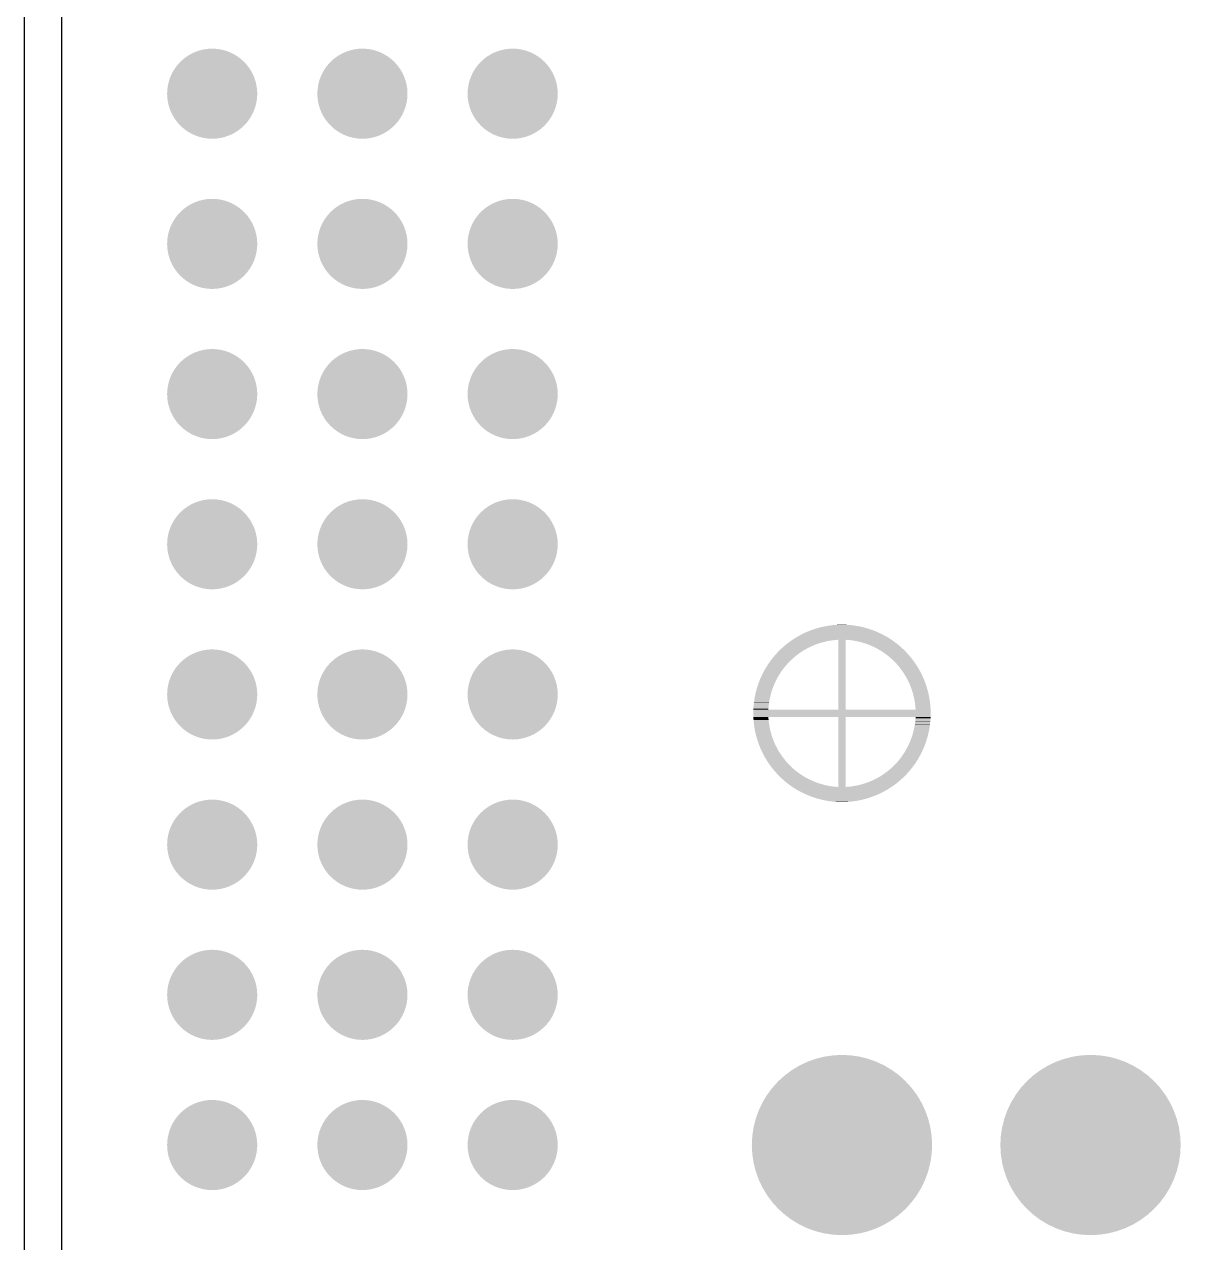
# Model space of a CAD drawing. Extents: x 295 to 953, y 10 to 290.
# Drawn here: x 576.92 to 596.47, y 175.36 to 195.97 of the extents above; entities that cross this region are included whole.
import ezdxf

# ---------------------------------------------------------------- set-up
doc = ezdxf.new("R2010")
doc.units = 0
doc.header["$LTSCALE"] = 5
doc.header["$MEASUREMENT"] = 0
doc.layers.get('0').update_dxf_attribs({"linetype": 'CONTINUOUS', "lineweight": 25})
doc.layers.add('DV-ABPB-A4_IN2', color=3, linetype='CONTINUOUS')

msp = doc.modelspace()

# ---------------------------------------------------------------- linework, layer by layer
at = {"color": 7}
for points, const_width in [([(579.719, 194.793, 1), (580.481, 194.793, 1)], 0.762), ([(582.259, 194.793, 1), (583.021, 194.793, 1)], 0.762), ([(584.799, 194.793, 1), (585.561, 194.793, 1)], 0.762), ([(579.719, 192.253, 1), (580.481, 192.253, 1)], 0.762), ([(582.259, 192.253, 1), (583.021, 192.253, 1)], 0.762), ([(584.799, 192.253, 1), (585.561, 192.253, 1)], 0.762), ([(579.719, 189.713, 1), (580.481, 189.713, 1)], 0.762), ([(582.259, 189.713, 1), (583.021, 189.713, 1)], 0.762), ([(584.799, 189.713, 1), (585.561, 189.713, 1)], 0.762), ([(579.719, 187.173, 1), (580.481, 187.173, 1)], 0.762), ([(582.259, 187.173, 1), (583.021, 187.173, 1)], 0.762), ([(584.799, 187.173, 1), (585.561, 187.173, 1)], 0.762), ([(579.719, 184.633, 1), (580.481, 184.633, 1)], 0.762), ([(582.259, 184.633, 1), (583.021, 184.633, 1)], 0.762), ([(584.799, 184.633, 1), (585.561, 184.633, 1)], 0.762), ([(579.719, 182.093, 1), (580.481, 182.093, 1)], 0.762), ([(582.259, 182.093, 1), (583.021, 182.093, 1)], 0.762), ([(584.799, 182.093, 1), (585.561, 182.093, 1)], 0.762), ([(579.719, 179.553, 1), (580.481, 179.553, 1)], 0.762), ([(582.259, 179.553, 1), (583.021, 179.553, 1)], 0.762), ([(584.799, 179.553, 1), (585.561, 179.553, 1)], 0.762), ([(589.985, 177.013, 1), (591.509, 177.013, 1)], 1.524), ([(594.187, 177.013, 1), (595.711, 177.013, 1)], 1.524), ([(579.719, 177.013, 1), (580.481, 177.013, 1)], 0.762), ([(582.259, 177.013, 1), (583.021, 177.013, 1)], 0.762), ([(584.799, 177.013, 1), (585.561, 177.013, 1)], 0.762)]:
    msp.add_lwpolyline(points, format="xyb", close=True, dxfattribs=dict(at, const_width=const_width))
for points in [[(590.024, 185.627), (590.041, 185.636), (591.471, 185.627), (591.453, 185.636)], [(590.041, 185.636), (590.073, 185.653), (591.453, 185.636), (591.422, 185.653)], [(590.073, 185.653), (590.09, 185.661), (591.422, 185.653), (591.404, 185.661)], [(590.09, 185.661), (590.123, 185.677), (591.404, 185.661), (591.372, 185.677)], [(590.123, 185.677), (590.14, 185.685), (591.372, 185.677), (591.354, 185.685)], [(590.14, 185.685), (590.174, 185.699), (591.354, 185.685), (591.322, 185.699)], [(590.174, 185.699), (590.191, 185.706), (591.322, 185.699), (591.303, 185.706)], [(590.191, 185.706), (590.225, 185.719), (591.303, 185.706), (591.27, 185.719)], [(590.225, 185.719), (590.243, 185.726), (591.27, 185.719), (591.251, 185.726)], [(590.243, 185.726), (590.277, 185.737), (591.251, 185.726), (591.218, 185.737)], [(590.277, 185.737), (590.295, 185.743), (591.218, 185.737), (591.199, 185.743)], [(590.295, 185.743), (590.33, 185.754), (591.199, 185.743), (591.166, 185.754)], [(590.33, 185.754), (590.348, 185.759), (591.166, 185.754), (591.146, 185.759)], [(590.348, 185.759), (590.383, 185.768), (591.146, 185.759), (591.112, 185.768)], [(590.383, 185.768), (590.401, 185.773), (591.112, 185.768), (591.092, 185.773)], [(590.401, 185.773), (590.437, 185.781), (591.092, 185.773), (591.058, 185.781)], [(590.437, 185.781), (590.455, 185.784), (591.058, 185.781), (591.038, 185.784)], [(590.455, 185.784), (590.492, 185.791), (591.038, 185.784), (591.004, 185.791)], [(590.492, 185.791), (590.51, 185.794), (591.004, 185.791), (590.984, 185.794)], [(590.51, 185.794), (590.547, 185.799), (590.984, 185.794), (590.95, 185.799)], [(590.547, 185.799), (590.564, 185.802), (590.95, 185.799), (590.928, 185.802)], [(590.564, 185.802), (590.602, 185.806), (590.928, 185.802), (590.895, 185.806)], [(590.602, 185.806), (590.619, 185.808), (590.895, 185.806), (590.873, 185.808)], [(590.619, 185.808), (590.658, 185.81), (590.873, 185.808), (590.84, 185.81)], [(590.658, 185.81), (590.674, 185.811), (590.84, 185.81), (590.815, 185.811)], [(590.674, 185.811), (590.718, 185.813), (590.815, 185.811), (590.785, 185.813)], [(590.718, 185.813), (590.729, 185.813), (590.785, 185.813), (590.729, 185.813)], [(589.727, 185.413), (589.749, 185.432), (590.161, 185.413), (590.2, 185.432)], [(589.749, 185.432), (589.768, 185.449), (590.2, 185.432), (590.237, 185.449)], [(589.768, 185.449), (589.773, 185.454), (590.237, 185.449), (590.246, 185.454)], [(589.773, 185.454), (589.797, 185.473), (590.246, 185.454), (590.292, 185.473)], [(589.797, 185.473), (589.811, 185.485), (590.292, 185.473), (590.324, 185.485)], [(589.811, 185.485), (589.818, 185.49), (590.324, 185.485), (590.339, 185.49)], [(589.818, 185.49), (589.838, 185.506), (590.339, 185.49), (590.387, 185.506)], [(589.838, 185.506), (589.854, 185.518), (590.387, 185.506), (590.432, 185.518)], [(589.854, 185.518), (589.856, 185.519), (590.432, 185.518), (590.436, 185.519)], [(589.856, 185.519), (589.872, 185.531), (590.436, 185.519), (590.485, 185.531)], [(589.872, 185.531), (589.886, 185.541), (590.485, 185.531), (590.534, 185.541)], [(589.886, 185.541), (589.896, 185.548), (590.534, 185.541), (590.584, 185.548)], [(589.896, 185.548), (589.899, 185.55), (590.584, 185.548), (590.602, 185.55)], [(589.899, 185.55), (589.905, 185.554), (590.602, 185.55), (590.634, 185.554)], [(589.905, 185.554), (589.91, 185.558), (590.634, 185.554), (590.684, 185.558)], [(589.91, 185.558), (589.93, 185.57), (591.584, 185.558), (591.566, 185.57)], [(589.93, 185.57), (589.946, 185.581), (591.566, 185.57), (591.549, 185.581)], [(589.946, 185.581), (589.976, 185.6), (591.549, 185.581), (591.519, 185.6)], [(589.976, 185.6), (589.993, 185.609), (591.519, 185.6), (591.502, 185.609)], [(589.993, 185.609), (590.024, 185.627), (591.502, 185.609), (591.471, 185.627)], [(590.684, 184.377), (590.684, 185.558), (590.811, 184.377), (590.811, 185.558)], [(590.829, 185.556), (590.811, 185.558), (591.586, 185.556), (591.584, 185.558)], [(590.88, 185.552), (590.829, 185.556), (591.592, 185.552), (591.586, 185.556)], [(590.929, 185.546), (590.88, 185.552), (591.602, 185.546), (591.592, 185.552)], [(590.967, 185.539), (590.929, 185.546), (591.611, 185.539), (591.602, 185.546)], [(590.979, 185.537), (590.967, 185.539), (591.614, 185.537), (591.611, 185.539)], [(591.028, 185.527), (590.979, 185.537), (591.628, 185.527), (591.614, 185.537)], [(591.077, 185.515), (591.028, 185.527), (591.645, 185.515), (591.628, 185.527)], [(591.104, 185.507), (591.077, 185.515), (591.656, 185.507), (591.645, 185.515)], [(591.125, 185.5), (591.104, 185.507), (591.664, 185.5), (591.656, 185.507)], [(591.173, 185.484), (591.125, 185.5), (591.684, 185.484), (591.664, 185.5)], [(591.203, 185.473), (591.173, 185.484), (591.699, 185.473), (591.684, 185.484)], [(591.22, 185.466), (591.203, 185.473), (591.707, 185.466), (591.699, 185.473)], [(591.266, 185.446), (591.22, 185.466), (591.73, 185.446), (591.707, 185.466)], [(591.285, 185.437), (591.266, 185.446), (591.741, 185.437), (591.73, 185.446)], [(591.311, 185.424), (591.285, 185.437), (591.755, 185.424), (591.741, 185.437)], [(589.543, 185.207), (589.565, 185.235), (589.88, 185.207), (589.91, 185.235)], [(589.565, 185.235), (589.577, 185.251), (589.91, 185.235), (589.928, 185.251)], [(589.577, 185.251), (589.591, 185.268), (589.928, 185.251), (589.947, 185.268)], [(589.591, 185.268), (589.612, 185.294), (589.947, 185.268), (589.979, 185.294)], [(589.612, 185.294), (589.618, 185.3), (589.979, 185.294), (589.987, 185.3)], [(589.618, 185.3), (589.645, 185.33), (589.987, 185.3), (590.027, 185.33)], [(589.645, 185.33), (589.649, 185.335), (590.027, 185.33), (590.034, 185.335)], [(589.649, 185.335), (589.672, 185.358), (590.034, 185.335), (590.069, 185.358)], [(589.672, 185.358), (589.687, 185.374), (590.069, 185.358), (590.095, 185.374)], [(589.687, 185.374), (589.698, 185.385), (590.095, 185.374), (590.112, 185.385)], [(589.698, 185.385), (589.724, 185.409), (590.112, 185.385), (590.155, 185.409)], [(589.724, 185.409), (589.727, 185.413), (590.155, 185.409), (590.161, 185.413)], [(591.356, 185.4), (591.311, 185.424), (591.781, 185.4), (591.755, 185.424)], [(591.358, 185.399), (591.356, 185.4), (591.782, 185.399), (591.781, 185.4)], [(591.399, 185.375), (591.358, 185.399), (591.806, 185.375), (591.782, 185.399)], [(591.422, 185.361), (591.399, 185.375), (591.821, 185.361), (591.806, 185.375)], [(591.441, 185.348), (591.422, 185.361), (591.833, 185.348), (591.821, 185.361)], [(591.481, 185.32), (591.441, 185.348), (591.859, 185.32), (591.833, 185.348)], [(591.483, 185.319), (591.481, 185.32), (591.86, 185.319), (591.859, 185.32)], [(591.523, 185.288), (591.483, 185.319), (591.887, 185.288), (591.86, 185.319)], [(591.534, 185.279), (591.523, 185.288), (591.895, 185.279), (591.887, 185.288)], [(591.561, 185.256), (591.534, 185.279), (591.913, 185.256), (591.895, 185.279)], [(591.584, 185.236), (591.561, 185.256), (591.93, 185.236), (591.913, 185.256)], [(591.599, 185.223), (591.584, 185.236), (591.94, 185.223), (591.93, 185.236)], [(589.418, 185.007), (589.425, 185.021), (589.713, 185.007), (589.722, 185.021)], [(589.425, 185.021), (589.44, 185.049), (589.722, 185.021), (589.742, 185.049)], [(589.44, 185.049), (589.452, 185.069), (589.742, 185.049), (589.757, 185.069)], [(589.452, 185.069), (589.464, 185.089), (589.757, 185.069), (589.772, 185.089)], [(589.464, 185.089), (589.481, 185.116), (589.772, 185.089), (589.795, 185.116)], [(589.481, 185.116), (589.488, 185.127), (589.795, 185.116), (589.804, 185.127)], [(589.488, 185.127), (589.511, 185.162), (589.804, 185.127), (589.836, 185.162)], [(589.511, 185.162), (589.513, 185.165), (589.836, 185.162), (589.838, 185.165)], [(589.513, 185.165), (589.538, 185.201), (589.838, 185.165), (589.873, 185.201)], [(589.538, 185.201), (589.543, 185.207), (589.873, 185.201), (589.88, 185.207)], [(591.631, 185.192), (591.599, 185.223), (591.963, 185.192), (591.94, 185.223)], [(591.635, 185.188), (591.631, 185.192), (591.966, 185.188), (591.963, 185.192)], [(591.669, 185.151), (591.635, 185.188), (591.991, 185.151), (591.966, 185.188)], [(591.674, 185.146), (591.669, 185.151), (591.995, 185.146), (591.991, 185.151)], [(591.703, 185.113), (591.674, 185.146), (592.016, 185.113), (591.995, 185.146)], [(591.713, 185.1), (591.703, 185.113), (592.024, 185.1), (592.016, 185.113)], [(591.734, 185.074), (591.713, 185.1), (592.04, 185.074), (592.024, 185.1)], [(591.75, 185.052), (591.734, 185.074), (592.052, 185.052), (592.04, 185.074)], [(591.764, 185.033), (591.75, 185.052), (592.063, 185.033), (592.052, 185.052)], [(591.784, 185.004), (591.764, 185.033), (592.079, 185.004), (592.063, 185.033)], [(589.324, 184.786), (589.335, 184.819), (589.595, 184.786), (589.609, 184.819)], [(589.335, 184.819), (589.34, 184.832), (589.609, 184.819), (589.615, 184.832)], [(589.34, 184.832), (589.355, 184.871), (589.615, 184.832), (589.633, 184.871)], [(589.355, 184.871), (589.358, 184.877), (589.633, 184.871), (589.636, 184.877)], [(589.358, 184.877), (589.376, 184.922), (589.636, 184.877), (589.66, 184.922)], [(589.377, 184.922), (589.397, 184.965), (589.66, 184.922), (589.686, 184.965)], [(589.397, 184.965), (589.4, 184.972), (589.686, 184.965), (589.69, 184.972)], [(589.4, 184.972), (589.418, 185.007), (589.69, 184.972), (589.713, 185.007)], [(591.792, 184.992), (591.784, 185.004), (592.085, 184.992), (592.079, 185.004)], [(591.815, 184.954), (591.792, 184.992), (592.103, 184.954), (592.085, 184.992)], [(591.819, 184.949), (591.815, 184.954), (592.106, 184.949), (592.103, 184.954)], [(591.844, 184.905), (591.819, 184.949), (592.125, 184.905), (592.106, 184.949)], [(591.844, 184.904), (591.844, 184.905), (592.126, 184.904), (592.125, 184.905)], [(591.867, 184.861), (591.844, 184.904), (592.144, 184.861), (592.126, 184.904)], [(591.87, 184.853), (591.867, 184.861), (592.147, 184.853), (592.144, 184.861)], [(591.888, 184.815), (591.87, 184.853), (592.161, 184.815), (592.147, 184.853)], [(591.894, 184.801), (591.888, 184.815), (592.166, 184.801), (592.161, 184.815)], [(589.274, 184.594), (589.277, 184.607), (589.534, 184.594), (589.537, 184.607)], [(589.277, 184.607), (589.284, 184.643), (589.537, 184.607), (589.546, 184.643)], [(589.284, 184.643), (589.288, 184.661), (589.546, 184.643), (589.551, 184.661)], [(589.288, 184.661), (589.296, 184.691), (589.551, 184.661), (589.56, 184.691)], [(589.296, 184.691), (589.302, 184.714), (589.56, 184.691), (589.568, 184.714)], [(589.302, 184.714), (589.309, 184.739), (589.568, 184.714), (589.576, 184.739)], [(589.309, 184.739), (589.318, 184.767), (589.576, 184.739), (589.587, 184.767)], [(589.318, 184.767), (589.324, 184.786), (589.587, 184.767), (589.595, 184.786)], [(591.907, 184.769), (591.894, 184.801), (592.176, 184.769), (592.166, 184.801)], [(591.914, 184.749), (591.907, 184.769), (592.183, 184.749), (592.176, 184.769)], [(591.925, 184.721), (591.914, 184.749), (592.19, 184.721), (592.183, 184.749)], [(591.933, 184.695), (591.925, 184.721), (592.198, 184.695), (592.19, 184.721)], [(591.94, 184.673), (591.933, 184.695), (592.203, 184.673), (592.198, 184.695)], [(591.949, 184.642), (591.94, 184.673), (592.211, 184.642), (592.203, 184.673)], [(591.954, 184.625), (591.949, 184.642), (592.214, 184.625), (592.211, 184.642)], [(591.962, 184.588), (591.954, 184.625), (592.222, 184.588), (592.214, 184.625)], [(589.25, 184.395), (589.253, 184.443), (589.504, 184.395), (589.508, 184.443)], [(589.253, 184.445), (589.259, 184.495), (589.509, 184.445), (589.515, 184.495)], [(589.253, 184.443), (589.253, 184.445), (589.508, 184.443), (589.509, 184.445)], [(589.259, 184.498), (589.266, 184.545), (589.515, 184.498), (589.523, 184.545)], [(589.259, 184.495), (589.259, 184.498), (589.515, 184.495), (589.515, 184.498)], [(589.266, 184.545), (589.267, 184.552), (589.523, 184.545), (589.525, 184.552)], [(589.267, 184.552), (589.274, 184.594), (589.525, 184.552), (589.534, 184.594)], [(591.965, 184.576), (591.962, 184.588), (592.224, 184.576), (592.222, 184.588)], [(591.974, 184.533), (591.965, 184.576), (592.231, 184.533), (592.224, 184.576)], [(591.975, 184.527), (591.974, 184.533), (592.232, 184.527), (592.231, 184.533)], [(591.982, 184.479), (591.975, 184.527), (592.238, 184.479), (592.232, 184.527)], [(591.982, 184.477), (591.982, 184.479), (592.238, 184.477), (592.238, 184.479)], [(591.988, 184.427), (591.982, 184.477), (592.243, 184.427), (592.238, 184.477)], [(591.988, 184.424), (591.988, 184.427), (592.243, 184.424), (592.243, 184.427)], [(591.992, 184.377), (591.988, 184.424), (592.246, 184.377), (592.243, 184.424)], [(589.248, 184.333), (589.249, 184.368), (592.247, 184.333), (592.246, 184.368)], [(589.248, 184.313), (589.248, 184.333), (592.247, 184.313), (592.247, 184.333)], [(589.248, 184.294), (589.248, 184.313), (592.247, 184.294), (592.247, 184.313)], [(589.249, 184.258), (589.248, 184.294), (592.246, 184.258), (592.247, 184.294)], [(589.249, 184.388), (589.25, 184.395), (589.504, 184.388), (589.504, 184.395)], [(589.249, 184.377), (589.249, 184.388), (589.503, 184.377), (589.504, 184.388)], [(589.249, 184.368), (589.249, 184.377), (592.246, 184.368), (592.246, 184.377)], [(589.249, 184.25), (589.249, 184.258), (592.246, 184.25), (592.246, 184.258)], [(589.252, 184.203), (589.249, 184.25), (589.506, 184.203), (589.503, 184.25)], [(589.252, 184.2), (589.252, 184.203), (589.507, 184.2), (589.506, 184.203)], [(589.256, 184.15), (589.252, 184.2), (589.512, 184.15), (589.507, 184.2)], [(590.684, 183.069), (590.684, 184.25), (590.811, 183.069), (590.811, 184.25)], [(591.986, 184.184), (591.991, 184.231), (592.242, 184.184), (592.245, 184.231)], [(591.991, 184.239), (591.992, 184.25), (592.245, 184.239), (592.246, 184.25)], [(591.991, 184.231), (591.991, 184.239), (592.245, 184.231), (592.245, 184.239)], [(589.257, 184.148), (589.256, 184.15), (589.513, 184.148), (589.512, 184.15)], [(589.263, 184.1), (589.257, 184.148), (589.52, 184.1), (589.513, 184.148)], [(589.264, 184.093), (589.263, 184.1), (589.521, 184.093), (589.52, 184.1)], [(589.271, 184.05), (589.264, 184.093), (589.53, 184.05), (589.521, 184.093)], [(589.273, 184.039), (589.271, 184.05), (589.532, 184.039), (589.53, 184.05)], [(589.28, 184.002), (589.273, 184.039), (589.541, 184.002), (589.532, 184.039)], [(589.284, 183.985), (589.28, 184.002), (589.546, 183.985), (589.541, 184.002)], [(591.949, 183.984), (591.958, 184.02), (592.21, 183.984), (592.218, 184.02)], [(591.958, 184.02), (591.961, 184.032), (592.218, 184.02), (592.221, 184.032)], [(591.961, 184.032), (591.97, 184.074), (592.221, 184.032), (592.228, 184.074)], [(591.97, 184.074), (591.972, 184.082), (592.228, 184.074), (592.229, 184.082)], [(591.972, 184.082), (591.979, 184.129), (592.229, 184.082), (592.236, 184.129)], [(591.979, 184.129), (591.98, 184.131), (592.236, 184.129), (592.236, 184.131)], [(591.98, 184.131), (591.986, 184.181), (592.236, 184.131), (592.241, 184.181)], [(591.986, 184.181), (591.986, 184.184), (592.241, 184.181), (592.242, 184.184)], [(589.292, 183.953), (589.284, 183.985), (589.555, 183.953), (589.546, 183.985)], [(589.297, 183.931), (589.292, 183.953), (589.562, 183.931), (589.555, 183.953)], [(589.304, 183.905), (589.297, 183.931), (589.57, 183.905), (589.562, 183.931)], [(589.312, 183.878), (589.304, 183.905), (589.58, 183.878), (589.57, 183.905)], [(589.319, 183.858), (589.312, 183.878), (589.588, 183.858), (589.58, 183.878)], [(589.329, 183.825), (589.319, 183.858), (589.601, 183.825), (589.588, 183.858)], [(589.334, 183.812), (589.329, 183.825), (589.607, 183.812), (589.601, 183.825)], [(589.348, 183.774), (589.334, 183.812), (589.625, 183.774), (589.607, 183.812)], [(591.861, 183.756), (591.88, 183.795), (592.14, 183.756), (592.155, 183.795)], [(591.88, 183.795), (591.886, 183.807), (592.155, 183.795), (592.159, 183.807)], [(591.886, 183.807), (591.9, 183.841), (592.159, 183.807), (592.171, 183.841)], [(591.9, 183.841), (591.907, 183.859), (592.171, 183.841), (592.177, 183.859)], [(591.907, 183.859), (591.918, 183.888), (592.177, 183.859), (592.185, 183.888)], [(591.918, 183.888), (591.927, 183.912), (592.185, 183.888), (592.193, 183.912)], [(591.927, 183.912), (591.935, 183.935), (592.193, 183.912), (592.199, 183.935)], [(591.935, 183.935), (591.944, 183.966), (592.199, 183.935), (592.206, 183.966)], [(591.944, 183.966), (591.949, 183.984), (592.206, 183.966), (592.21, 183.984)], [(589.351, 183.766), (589.348, 183.774), (589.628, 183.766), (589.625, 183.774)], [(589.369, 183.722), (589.351, 183.766), (589.651, 183.722), (589.628, 183.766)], [(589.369, 183.721), (589.369, 183.722), (589.651, 183.721), (589.651, 183.722)], [(589.389, 183.677), (589.369, 183.721), (589.676, 183.677), (589.651, 183.721)], [(589.391, 183.672), (589.389, 183.677), (589.679, 183.672), (589.676, 183.677)], [(589.41, 183.635), (589.391, 183.672), (589.703, 183.635), (589.679, 183.672)], [(589.416, 183.623), (589.41, 183.635), (589.711, 183.623), (589.703, 183.635)], [(589.432, 183.593), (589.416, 183.623), (589.731, 183.593), (589.711, 183.623)], [(589.442, 183.574), (589.432, 183.593), (589.745, 183.574), (589.731, 183.593)], [(591.737, 183.557), (591.753, 183.578), (592.043, 183.557), (592.054, 183.578)], [(591.753, 183.578), (591.772, 183.606), (592.054, 183.578), (592.07, 183.606)], [(591.772, 183.606), (591.782, 183.619), (592.07, 183.606), (592.077, 183.619)], [(591.782, 183.619), (591.805, 183.655), (592.077, 183.619), (592.095, 183.655)], [(591.805, 183.655), (591.809, 183.661), (592.095, 183.655), (592.098, 183.661)], [(591.809, 183.661), (591.834, 183.705), (592.098, 183.661), (592.118, 183.705)], [(591.835, 183.705), (591.858, 183.749), (592.118, 183.705), (592.137, 183.749)], [(591.858, 183.749), (591.861, 183.756), (592.137, 183.749), (592.14, 183.756)], [(589.455, 183.553), (589.442, 183.574), (589.761, 183.553), (589.745, 183.574)], [(589.47, 183.527), (589.455, 183.553), (589.782, 183.527), (589.761, 183.553)], [(589.479, 183.513), (589.47, 183.527), (589.792, 183.513), (589.782, 183.527)], [(589.5, 183.48), (589.479, 183.513), (589.821, 183.48), (589.792, 183.513)], [(589.503, 183.475), (589.5, 183.48), (589.825, 183.475), (589.821, 183.48)], [(589.529, 183.439), (589.503, 183.475), (589.86, 183.439), (589.825, 183.475)], [(589.532, 183.435), (589.529, 183.439), (589.864, 183.435), (589.86, 183.439)], [(589.555, 183.404), (589.532, 183.435), (589.896, 183.404), (589.864, 183.435)], [(589.565, 183.391), (589.555, 183.404), (589.91, 183.391), (589.896, 183.404)], [(589.581, 183.37), (589.565, 183.391), (589.933, 183.37), (589.91, 183.391)], [(589.6, 183.348), (589.581, 183.37), (589.96, 183.348), (589.933, 183.37)], [(591.547, 183.358), (591.567, 183.375), (591.903, 183.358), (591.918, 183.375)], [(591.567, 183.375), (591.585, 183.391), (591.918, 183.375), (591.93, 183.391)], [(591.585, 183.391), (591.615, 183.419), (591.93, 183.391), (591.952, 183.419)], [(591.615, 183.419), (591.622, 183.426), (591.952, 183.419), (591.956, 183.426)], [(591.622, 183.426), (591.657, 183.462), (591.956, 183.426), (591.982, 183.462)], [(591.657, 183.462), (591.659, 183.464), (591.982, 183.462), (591.984, 183.464)], [(591.659, 183.464), (591.691, 183.499), (591.984, 183.464), (592.007, 183.499)], [(591.691, 183.499), (591.7, 183.51), (592.007, 183.499), (592.014, 183.51)], [(591.7, 183.51), (591.723, 183.538), (592.014, 183.51), (592.031, 183.538)], [(591.723, 183.538), (591.737, 183.557), (592.031, 183.538), (592.043, 183.557)], [(589.608, 183.338), (589.6, 183.348), (589.972, 183.338), (589.96, 183.348)], [(589.635, 183.308), (589.608, 183.338), (590.012, 183.308), (589.972, 183.338)], [(589.636, 183.306), (589.635, 183.308), (590.014, 183.306), (590.012, 183.308)], [(589.662, 183.279), (589.636, 183.306), (590.053, 183.279), (590.014, 183.306)], [(589.674, 183.266), (589.662, 183.279), (590.073, 183.266), (590.053, 183.279)], [(589.688, 183.251), (589.674, 183.266), (590.096, 183.251), (590.073, 183.266)], [(589.713, 183.227), (589.688, 183.251), (590.137, 183.227), (590.096, 183.251)], [(589.714, 183.226), (589.713, 183.227), (590.139, 183.226), (590.137, 183.227)], [(589.74, 183.202), (589.714, 183.226), (590.183, 183.202), (590.139, 183.226)], [(589.754, 183.19), (589.74, 183.202), (590.209, 183.19), (590.183, 183.202)], [(589.765, 183.18), (589.754, 183.19), (590.229, 183.18), (590.209, 183.19)], [(589.788, 183.16), (589.765, 183.18), (590.275, 183.16), (590.229, 183.18)], [(591.203, 183.154), (591.249, 183.173), (591.698, 183.154), (591.721, 183.173)], [(591.249, 183.173), (591.258, 183.177), (591.721, 183.173), (591.727, 183.177)], [(591.258, 183.177), (591.295, 183.194), (591.727, 183.177), (591.745, 183.194)], [(591.295, 183.194), (591.333, 183.214), (591.745, 183.194), (591.768, 183.214)], [(591.333, 183.214), (591.339, 183.217), (591.768, 183.214), (591.771, 183.217)], [(591.339, 183.217), (591.383, 183.242), (591.771, 183.217), (591.797, 183.242)], [(591.383, 183.242), (591.4, 183.252), (591.797, 183.242), (591.807, 183.252)], [(591.4, 183.252), (591.426, 183.268), (591.807, 183.252), (591.823, 183.268)], [(591.426, 183.268), (591.461, 183.292), (591.823, 183.268), (591.846, 183.292)], [(591.461, 183.292), (591.468, 183.297), (591.846, 183.292), (591.85, 183.297)], [(591.468, 183.297), (591.508, 183.327), (591.85, 183.297), (591.877, 183.327)], [(591.508, 183.327), (591.516, 183.333), (591.877, 183.327), (591.883, 183.333)], [(591.516, 183.333), (591.547, 183.358), (591.883, 183.333), (591.903, 183.358)], [(589.796, 183.154), (589.788, 183.16), (590.292, 183.154), (590.275, 183.16)], [(589.81, 183.142), (589.796, 183.154), (590.322, 183.142), (590.292, 183.154)], [(589.831, 183.126), (589.81, 183.142), (590.369, 183.126), (590.322, 183.142)], [(589.839, 183.12), (589.831, 183.126), (590.391, 183.12), (590.369, 183.126)], [(589.85, 183.112), (589.839, 183.12), (590.418, 183.112), (590.391, 183.12)], [(589.867, 183.099), (589.85, 183.112), (590.466, 183.099), (590.418, 183.112)], [(589.881, 183.089), (589.867, 183.099), (590.516, 183.089), (590.466, 183.099)], [(589.883, 183.087), (589.881, 183.089), (590.527, 183.087), (590.516, 183.089)], [(589.893, 183.081), (589.883, 183.087), (590.565, 183.081), (590.527, 183.087)], [(589.902, 183.074), (589.893, 183.081), (590.615, 183.074), (590.565, 183.081)], [(589.909, 183.07), (589.902, 183.074), (590.665, 183.07), (590.615, 183.074)], [(589.91, 183.069), (589.909, 183.07), (590.684, 183.069), (590.665, 183.07)], [(589.929, 183.056), (589.91, 183.069), (591.565, 183.056), (591.585, 183.069)], [(589.946, 183.046), (589.929, 183.056), (591.549, 183.046), (591.565, 183.056)], [(589.976, 183.027), (589.946, 183.046), (591.518, 183.027), (591.549, 183.046)], [(589.993, 183.017), (589.976, 183.027), (591.502, 183.017), (591.518, 183.027)], [(590.024, 182.999), (589.993, 183.017), (591.47, 182.999), (591.502, 183.017)], [(590.041, 182.99), (590.024, 182.999), (591.454, 182.99), (591.47, 182.999)], [(590.073, 182.974), (590.041, 182.99), (591.422, 182.974), (591.454, 182.99)], [(590.091, 182.965), (590.073, 182.974), (591.405, 182.965), (591.422, 182.974)], [(590.122, 182.95), (590.091, 182.965), (591.372, 182.95), (591.405, 182.965)], [(590.811, 183.069), (590.861, 183.073), (591.585, 183.069), (591.59, 183.073)], [(590.861, 183.073), (590.892, 183.076), (591.59, 183.073), (591.595, 183.076)], [(590.892, 183.076), (590.911, 183.078), (591.595, 183.076), (591.598, 183.078)], [(590.911, 183.078), (590.961, 183.086), (591.598, 183.078), (591.609, 183.086)], [(590.961, 183.086), (591.01, 183.095), (591.609, 183.086), (591.622, 183.095)], [(591.01, 183.095), (591.059, 183.107), (591.622, 183.095), (591.639, 183.107)], [(591.059, 183.107), (591.063, 183.108), (591.639, 183.107), (591.64, 183.108)], [(591.063, 183.108), (591.108, 183.121), (591.64, 183.108), (591.656, 183.121)], [(591.108, 183.121), (591.155, 183.136), (591.656, 183.121), (591.677, 183.136)], [(591.155, 183.136), (591.171, 183.142), (591.677, 183.136), (591.684, 183.142)], [(591.171, 183.142), (591.203, 183.154), (591.684, 183.142), (591.698, 183.154)], [(590.141, 182.942), (590.122, 182.95), (591.355, 182.942), (591.372, 182.95)], [(590.173, 182.928), (590.141, 182.942), (591.321, 182.928), (591.355, 182.942)], [(590.192, 182.92), (590.173, 182.928), (591.304, 182.92), (591.321, 182.928)], [(590.224, 182.908), (590.192, 182.92), (591.27, 182.908), (591.304, 182.92)], [(590.243, 182.901), (590.224, 182.908), (591.252, 182.901), (591.27, 182.908)], [(590.277, 182.889), (590.243, 182.901), (591.217, 182.889), (591.252, 182.901)], [(590.296, 182.883), (590.277, 182.889), (591.2, 182.883), (591.217, 182.889)], [(590.329, 182.873), (590.296, 182.883), (591.165, 182.873), (591.2, 182.883)], [(590.349, 182.868), (590.329, 182.873), (591.147, 182.868), (591.165, 182.873)], [(590.383, 182.858), (590.349, 182.868), (591.111, 182.858), (591.147, 182.868)], [(590.402, 182.854), (590.383, 182.858), (591.093, 182.854), (591.111, 182.858)], [(590.436, 182.846), (590.402, 182.854), (591.057, 182.846), (591.093, 182.854)], [(590.457, 182.842), (590.436, 182.846), (591.039, 182.842), (591.057, 182.846)], [(590.491, 182.836), (590.457, 182.842), (591.003, 182.836), (591.039, 182.842)], [(590.511, 182.832), (590.491, 182.836), (590.985, 182.832), (591.003, 182.836)], [(590.545, 182.827), (590.511, 182.832), (590.948, 182.827), (590.985, 182.832)], [(590.566, 182.825), (590.545, 182.827), (590.93, 182.825), (590.948, 182.827)], [(590.6, 182.821), (590.566, 182.825), (590.893, 182.821), (590.93, 182.825)], [(590.622, 182.819), (590.6, 182.821), (590.876, 182.819), (590.893, 182.821)], [(590.655, 182.816), (590.622, 182.819), (590.836, 182.816), (590.876, 182.819)], [(590.68, 182.815), (590.655, 182.816), (590.82, 182.815), (590.836, 182.816)], [(590.71, 182.814), (590.68, 182.815), (590.777, 182.814), (590.82, 182.815)], [(590.765, 182.813), (590.71, 182.814), (590.765, 182.813), (590.777, 182.814)]]:
    msp.add_solid(points, dxfattribs=at)
at = {"layer": 'DV-ABPB-A4_IN2', "color": 7}
for p, q in [((576.925, 166.853), (576.925, 210.033)), ((577.56, 169.393), (577.56, 209.398))]:
    msp.add_line(p, q, dxfattribs=at)

doc.saveas('drawing.dxf')
